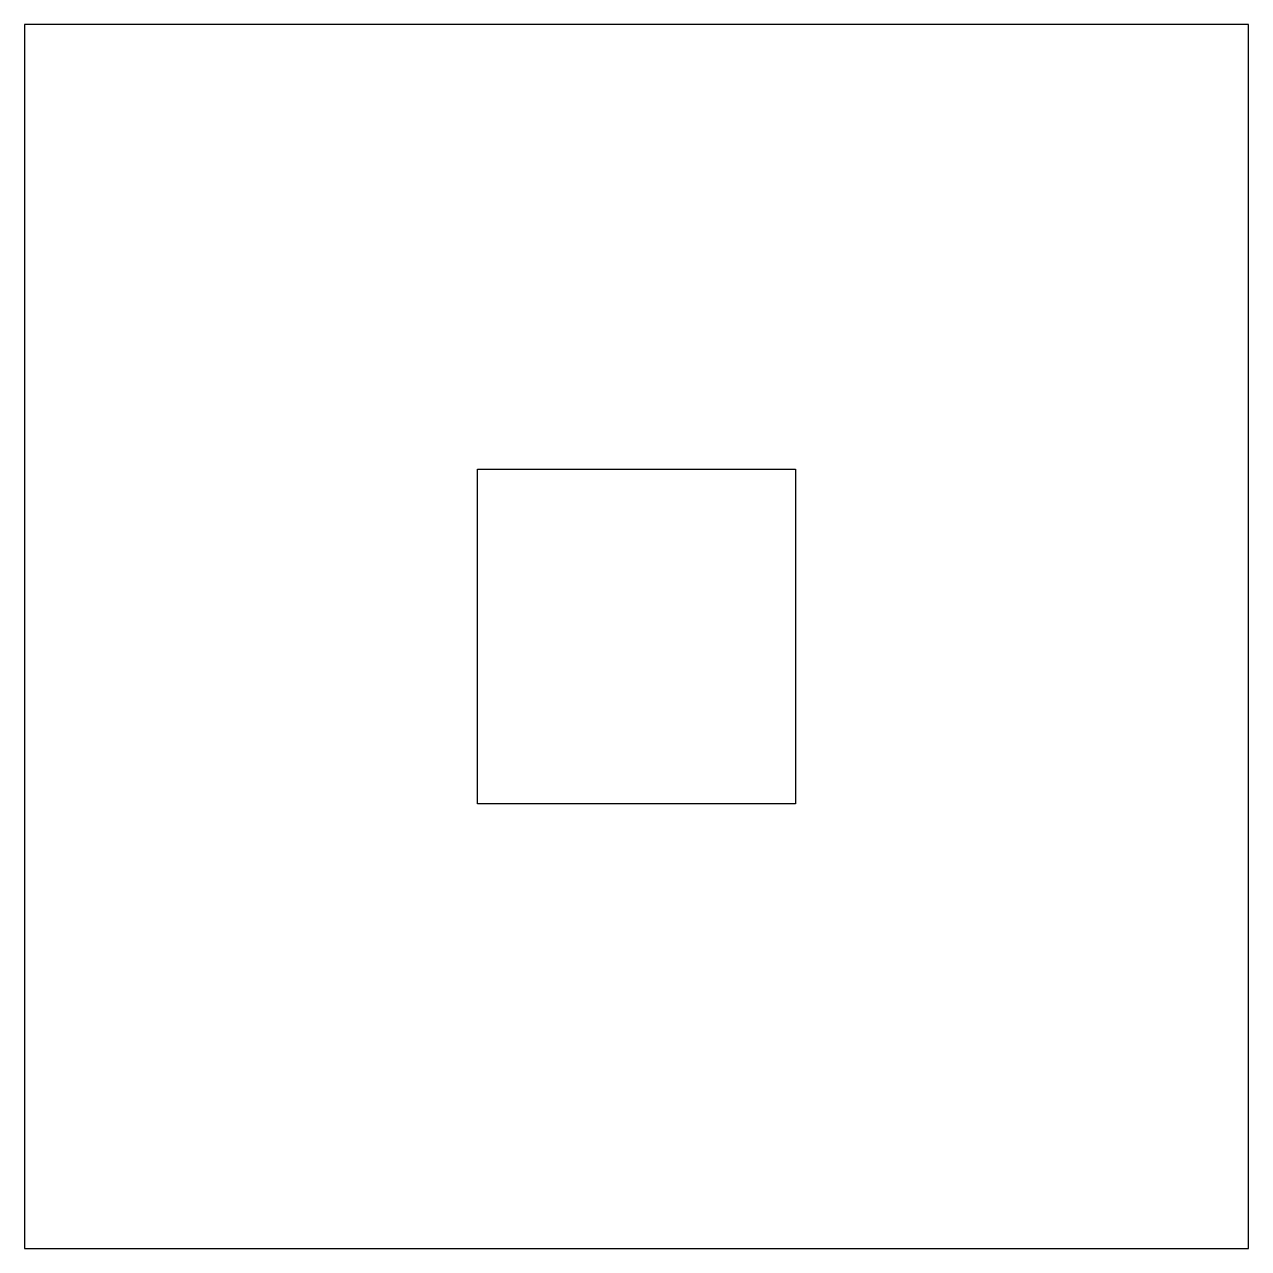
# Model space of a CAD drawing. Header units: millimetres. Extents: x -37.5 to 37.5, y -37.5 to 37.5.
import ezdxf

# ---------------------------------------------------------------- set-up
doc = ezdxf.new("R2010")
doc.units = ezdxf.units.MM
doc.layers.get('0').update_dxf_attribs({"linetype": 'CONTINUOUS'})

msp = doc.modelspace()

# ---------------------------------------------------------------- linework, layer by layer
for points in [[(-37.5, -37.5), (37.5, -37.5), (37.5, 37.5), (-37.5, 37.5)], [(9.75, -10.25), (-9.75, -10.25), (-9.75, 10.25), (9.75, 10.25)]]:
    msp.add_lwpolyline(points, close=True)

doc.saveas('drawing.dxf')
